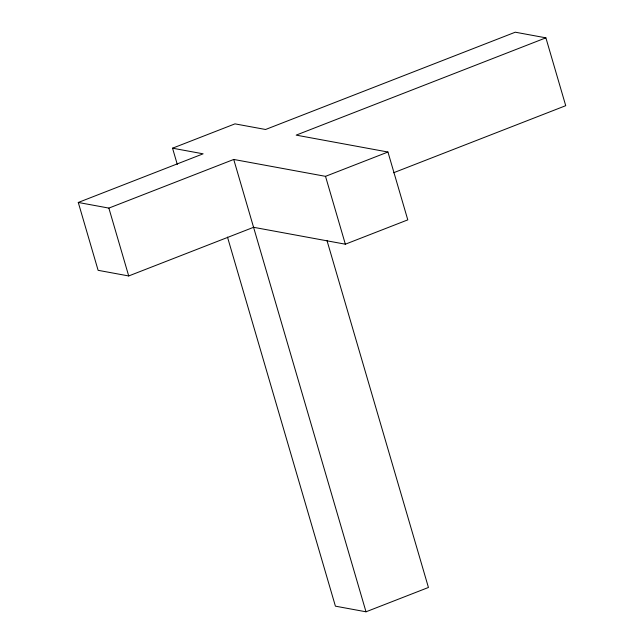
<?xml version="1.0" encoding="UTF-8"?>
<svg xmlns="http://www.w3.org/2000/svg" width="644" height="644" viewBox="0 0 644 644"><rect width="100%" height="100%" fill="white"/><g stroke="black" fill="none" stroke-linecap="round" stroke-linejoin="round"><path stroke-width="0.97" d="M177.293 164.437L172.544 148.192L234.971 123.865L265.57 129.492L515.289 32.2L545.887 37.835L565.722 105.68L393.629 172.737M545.887 37.835L296.159 135.127L387.946 152.024L407.789 219.87L345.353 244.197L253.575 227.3L128.711 275.954L98.113 270.319L78.278 202.466L203.134 153.819L172.544 148.192M78.278 202.466L108.868 208.101L233.732 159.454L325.518 176.343L387.946 152.024M227.485 237.089L335.411 606.165L366.009 611.8L428.437 587.473L326.991 240.558M325.518 176.343L345.353 244.197M233.732 159.454L366.009 611.8M108.868 208.101L128.711 275.954"/></g></svg>
